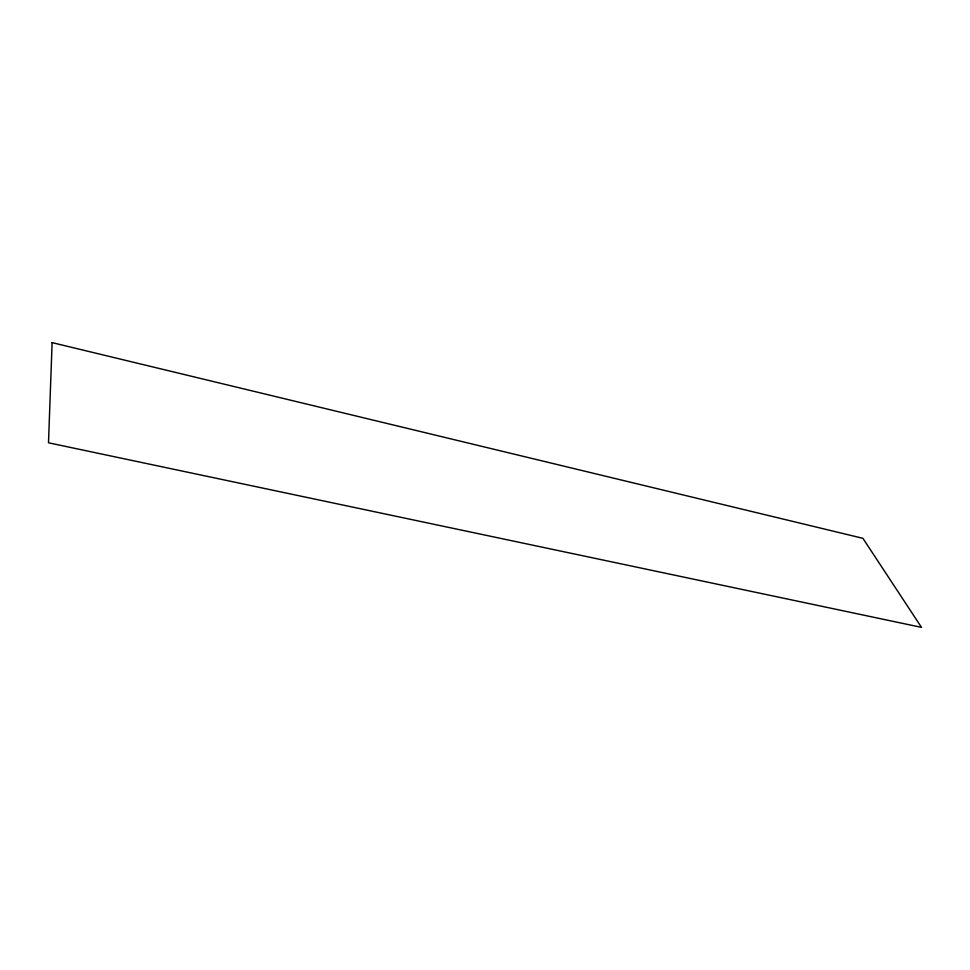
<?xml version="1.0" encoding="UTF-8"?>
<svg xmlns="http://www.w3.org/2000/svg" width="970" height="970" viewBox="0 0 970 970"><rect width="100%" height="100%" fill="white"/><g stroke="black" fill="none" stroke-linecap="round" stroke-linejoin="round"><path stroke-width="1.45" d="M52.113 342.628L48.5 442.793L921.5 627.372L862.912 538.326L52.113 342.628"/></g></svg>
